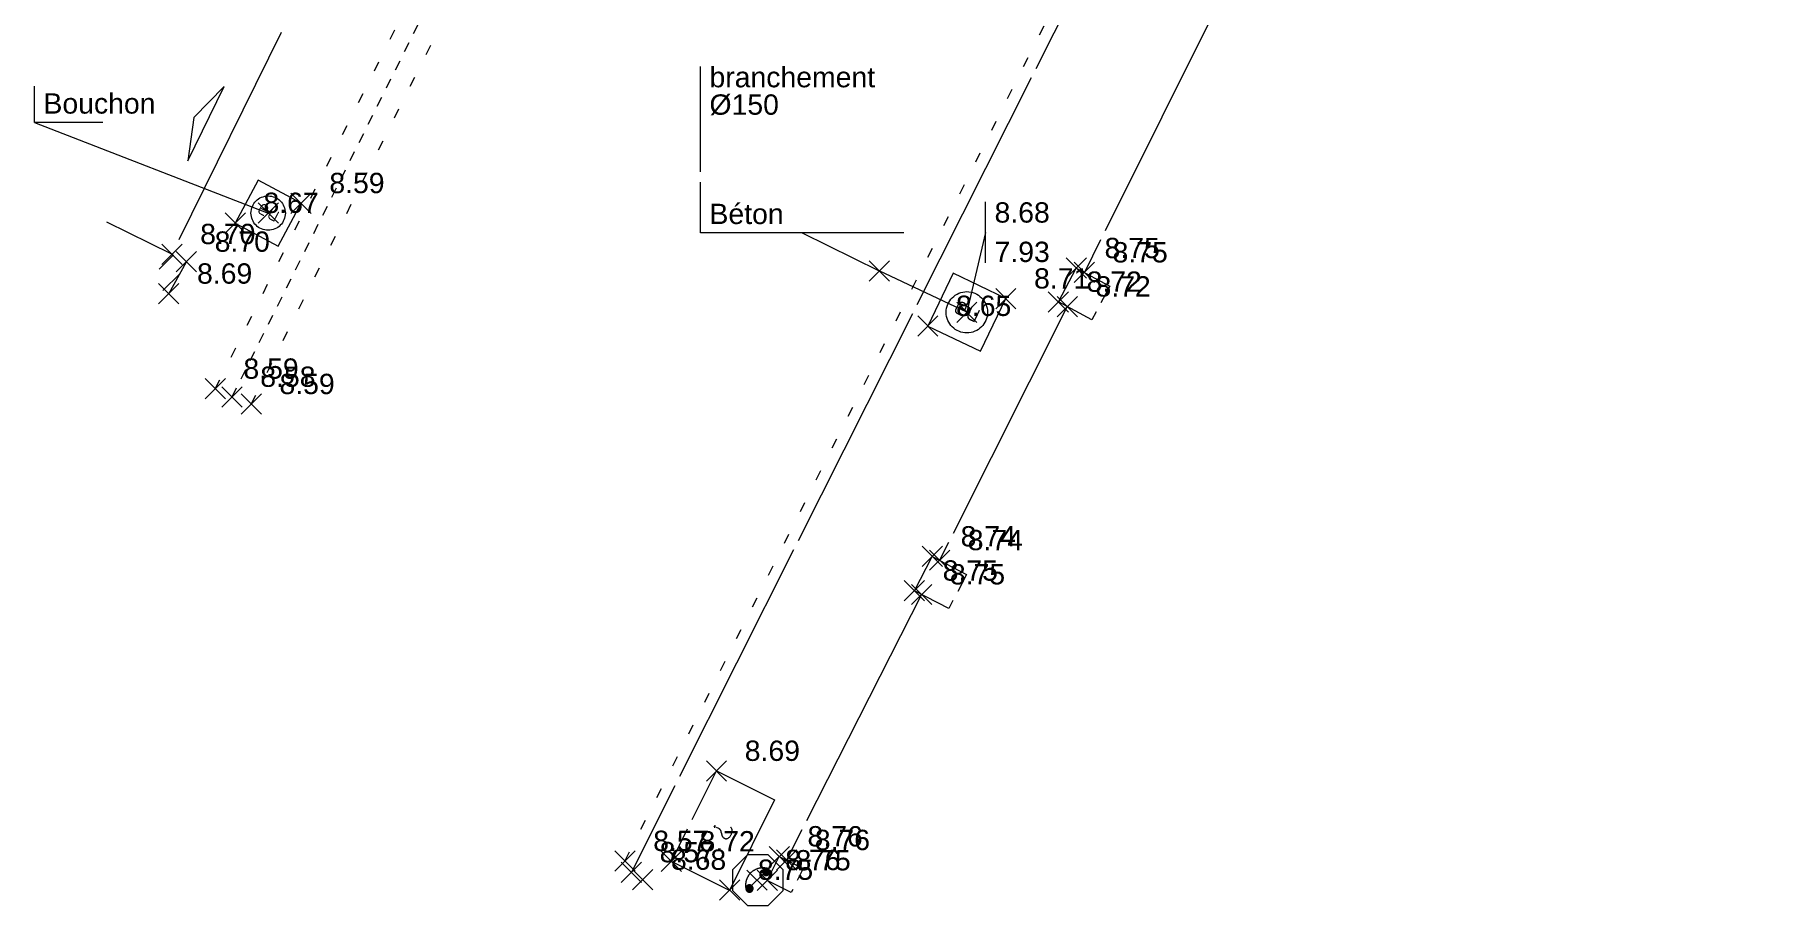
# Model space of a CAD drawing. Header units: metres. Extents: x 1232176 to 1232774, y 7198915 to 7199601.
# Drawn here: x 1232585.85 to 1232602.83, y 7199480.6 to 7199489.17 of the extents above; entities that cross this region are included whole.
import ezdxf
from ezdxf.enums import TextEntityAlignment as Align

# ---------------------------------------------------------------- set-up
doc = ezdxf.new("R2010")
doc.units = ezdxf.units.M
doc.header["$PDMODE"] = 3
doc.header["$PDSIZE"] = 0.1
for name, pattern in [('LL_0822', [2.5, 2.5, 0]), ('LL_0824', [0.35, 0.1, -0.25]), ('LL_0827', [0.2, 0.1, -0.1]), ('SL_1144', [2.5, 2.5, 0]), ('SL_1146', [2.5, 2.5, 0]), ('Socle_Continu', [2.5, 2.5, 0])]:
    doc.linetypes.add(name, pattern=pattern)
for name, color, linetype, lineweight, true_color in [('BATIM_SCS', 7, 'Socle_Continu', 13, 0xdf7fff), ('EAUUS_PSI', 7, 'Socle_Continu', 13, 0x7f3f00), ('EAUUS_SCI', 7, 'Socle_Continu', 13, 0x7f3f00), ('EAUUS_SCS', 7, 'Socle_Continu', 13, 0x7f3f00), ('EAUUS_SCT', 7, 'Socle_Continu', 13, 0x7f3f00)]:
    doc.layers.add(name, color=color, linetype=linetype, lineweight=lineweight, true_color=true_color)
for name, color, linetype, lineweight in [('CLOTH_SCS', 212, 'Socle_Continu', 13), ('CLOTU_SCS', 212, 'Socle_Continu', 13), ('INDET_SCS', 7, 'Socle_Continu', 13), ('SIGTA_SCI', 7, 'Socle_Continu', 13), ('SIGTO_SCI', 255, 'Socle_Continu', 13), ('TELEC_SCS', 3, 'Socle_Continu', 13), ('VOIRI_SCS', 7, 'Socle_Continu', 13)]:
    doc.layers.add(name, color=color, linetype=linetype, lineweight=lineweight)
doc.styles.add('Reseaux', font='arial.ttf')
doc.styles.get("Standard").update_dxf_attribs({"font": 'arial.ttf'})
doc.linetypes.add('CL_0181', pattern='A,3,-0.15,0.4,-0.381,["eu",Standard,S=0.254,R=0,X=-0.2,Y=-0.1],-0.381,0.4,-0.15', length=4.862)

# ---------------------------------------------------------------- blocks, each defined once
blk = doc.blocks.new('YP_1521')
at = {"layer": 'SIGTO_SCI', "color": 7, "linetype": 'Socle_Continu'}
blk.add_point((0, 0), dxfattribs=at)
at = {"layer": 'SIGTA_SCI', "linetype": 'Socle_Continu'}
blk.add_attdef('ALT', (0.278, 0.099), '', height=0.2, dxfattribs=at)
at = {"layer": 'SIGTA_SCI', "linetype": 'Socle_Continu', "flags": 9}
blk.add_attdef('CALQUE_ALT', (1.69, -1.18), '', height=0.2, dxfattribs=at)
at = {"layer": 'SIGTO_SCI', "linetype": 'Socle_Continu', "flags": 9}
for tag, p in [('ID', (1.69, 0.105)), ('NATURE', (1.69, -0.216)), ('FAMILLE', (1.69, -0.538)), ('CALQUE', (1.69, -0.859)), ('PCRS', (1.69, -1.823))]:
    blk.add_attdef(tag, p, '', height=0.2, dxfattribs=at)
blk = doc.blocks.new('IP_0641')
at = {"layer": 'TELEC_SCS', "linetype": 'Socle_Continu'}
h = blk.add_hatch(color=256, dxfattribs=at)
edge = h.paths.add_edge_path()
edge.add_ellipse((0.09, 0.082), major_axis=(0.0254, 0.0254), ratio=1, start_angle=269.1533, end_angle=449.1533, ccw=False)
edge.add_ellipse((0.09, 0.082), major_axis=(0.0254, 0.0254), ratio=1, start_angle=89.1533, end_angle=269.1533, ccw=False)
h = blk.add_hatch(color=256, dxfattribs=at)
edge = h.paths.add_edge_path()
edge.add_ellipse((-0.074, -0.082), major_axis=(0.0254, 0.0254), ratio=1, start_angle=269.0978, end_angle=449.0978, ccw=False)
edge.add_ellipse((-0.074, -0.082), major_axis=(0.0254, 0.0254), ratio=1, start_angle=89.0978, end_angle=269.0978, ccw=False)
at = {"layer": 'TELEC_SCS', "linetype": 'Socle_Continu', "flags": 128}
blk.add_lwpolyline([(0.109, -0.25), (0.257, -0.102), (0.257, 0.102), (0.109, 0.25), (-0.094, 0.25), (-0.243, 0.102), (-0.243, -0.102), (-0.094, -0.25)], close=True, dxfattribs=at)
at = {"layer": 'TELEC_SCS', "linetype": 'Socle_Continu'}
for points in [[(0.09, 0.118, 0.04668), (0.058, 0.121, 0.098491), (-0.007, 0.108, 0.098491), (-0.063, 0.071, 0.098491), (-0.1, 0.015, 0.098491), (-0.113, -0.05, 0.04668), (-0.11, -0.082, 0.098491)], [(0.065, 0.108, 0.003694), (0.065, 0.107, 0.098491), (0.057, 0.096, 0.098491), (0.054, 0.082, 0.098491), (0.057, 0.068, 0.098491), (0.065, 0.057, 0.098491), (0.076, 0.049, 0.098491), (0.09, 0.046, 0.098491), (0.104, 0.049, 0.094763), (0.115, 0.056, 0.098491)], [(0.115, 0.056, 0.003694), (0.115, 0.057, 0.098491), (0.123, 0.068, 0.098491), (0.126, 0.082, 0.098491), (0.123, 0.096, 0.098491), (0.115, 0.107, 0.098491), (0.104, 0.115, 0.098491), (0.09, 0.118, 0.098491), (0.076, 0.115, 0.094763), (0.065, 0.108, 0.098491)], [(-0.099, -0.056, 0.003937), (-0.1, -0.057, 0.098491), (-0.107, -0.068, 0.098491), (-0.11, -0.082, 0.098491), (-0.107, -0.096, 0.098491), (-0.1, -0.107, 0.098491), (-0.088, -0.115, 0.098491), (-0.074, -0.118, 0.098491), (-0.06, -0.115, 0.094518), (-0.049, -0.108, 0.098491)], [(-0.049, -0.108, 0.003937), (-0.049, -0.107, 0.098491), (-0.041, -0.096, 0.098491), (-0.038, -0.082, 0.098491), (-0.041, -0.068, 0.098491), (-0.049, -0.057, 0.098491), (-0.06, -0.049, 0.098491), (-0.074, -0.046, 0.098491), (-0.088, -0.049, 0.094518), (-0.099, -0.056, 0.098491)]]:
    blk.add_lwpolyline(points, format="xyb", dxfattribs=at)
at = {"layer": 'TELEC_SCS', "linetype": 'Socle_Continu', "flags": 9}
for tag, p in [('ID', (0.795, 0.57)), ('NATURE', (0.795, 0.248)), ('FAMILLE', (0.795, -0.073)), ('CALQUE', (0.795, -0.394)), ('PCRS', (0.795, -0.715))]:
    blk.add_attdef(tag, p, '', height=0.2, dxfattribs=at)
blk = doc.blocks.new('KP_0764')
at = {"layer": 'INDET_SCS', "linetype": 'Socle_Continu', "flags": 128}
blk.add_lwpolyline([(0, 1), (1, 1), (1, 0), (0, 0)], close=True, dxfattribs=at)
blk.add_lwpolyline([(0.437, 0.578, -1), (0.562, 0.578, -0.209077), (0.53, 0.497, 0.201083), (0.5, 0.426), (0.5, 0.391)], format="xyb", dxfattribs=at)
at = {"layer": 'INDET_SCS', "linetype": 'Socle_Continu'}
blk.add_lwpolyline([(0.494, 0.365, 0.098491), (0.493, 0.362, 0.098491), (0.492, 0.359, 0.098491), (0.493, 0.356, 0.098491), (0.494, 0.354, 0.098491), (0.497, 0.352, 0.098491), (0.5, 0.352, 0.098491), (0.503, 0.352, 0.098491), (0.506, 0.354, 0.098491), (0.507, 0.356, 0.098491), (0.508, 0.359, 0.098491), (0.507, 0.362, 0.098491), (0.506, 0.365, 0.098491), (0.503, 0.367, 0.098491), (0.5, 0.367, 0.098491), (0.497, 0.367, 0.098491)], format="xyb", close=True, dxfattribs=at)
blk.add_lwpolyline([(0.494, 0.365, 0.098491), (0.493, 0.362, 0.098491), (0.492, 0.359, 0.098491), (0.493, 0.356, 0.098491), (0.494, 0.354, 0.098491), (0.497, 0.352, 0.098491), (0.5, 0.352, 0.098491), (0.503, 0.352, 0.098491), (0.506, 0.354, 0.098491), (0.507, 0.356, 0.098491), (0.508, 0.359, 0.098491), (0.507, 0.362, 0.098491), (0.506, 0.365, 0.098491), (0.503, 0.367, 0.098491), (0.5, 0.367, 0.098491), (0.497, 0.367, 0.098491)], format="xyb", close=True, dxfattribs=at)
at = {"layer": 'INDET_SCS', "linetype": 'Socle_Continu', "flags": 9}
for tag, p in [('ID', (1.453, 0.86)), ('NATURE', (1.453, 0.539)), ('FAMILLE', (1.453, 0.218)), ('CALQUE', (1.453, -0.103)), ('PCRS', (1.453, -0.425))]:
    blk.add_attdef(tag, p, '', height=0.2, dxfattribs=at)
blk = doc.blocks.new('CP_0163')
at = {"layer": 'EAUUS_SCS', "linetype": 'Socle_Continu'}
blk.add_lwpolyline([(0, 0), (1, 0), (1, 1), (0, 1)], close=True, dxfattribs=at)
at = {"layer": 'EAUUS_SCS', "linetype": 'Socle_Continu', "const_width": 0.0235, "flags": 128}
for points in [[(0.45, 0.412), (0.362, 0.412, -0.405328), (0.31, 0.465), (0.31, 0.553, -0.999132), (0.45, 0.553), (0.45, 0.518), (0.327, 0.518)], [(0.538, 0.624), (0.538, 0.474, 0.410802), (0.6, 0.412), (0.679, 0.412), (0.679, 0.624)]]:
    blk.add_lwpolyline(points, format="xyb", dxfattribs=at)
at = {"layer": 'EAUUS_SCS', "linetype": 'Socle_Continu'}
blk.add_circle((0.5, 0.5), 0.353, dxfattribs=at)
at = {"layer": 'EAUUS_SCS', "linetype": 'Socle_Continu', "flags": 9}
for tag, p in [('ID', (1.381, 1.06)), ('NATURE', (1.381, 0.739)), ('FAMILLE', (1.381, 0.417)), ('CALQUE', (1.381, 0.096)), ('PCRS', (1.381, -0.225)), ('TYPE', (1.381, -0.546))]:
    blk.add_attdef(tag, p, '', height=0.2, dxfattribs=at)
blk = doc.blocks.new('SP_1161')
at = {"layer": 'CLOTU_SCS', "linetype": 'Socle_Continu'}
for p, q in [((0, 0), (0, 0.2745)), ((1, 0.2745), (1, 0)), ((0.5, 0.1545), (0.3438, 0.103)), ((0.6563, 0.103), (0.5, 0.1545)), ((0.3438, 0.103), (0.6563, 0.103)), ((0.0625, 0), (0.9375, 0))]:
    blk.add_line(p, q, dxfattribs=at)
at = {"layer": 'CLOTU_SCS', "linetype": 'Socle_Continu', "flags": 9}
for tag, p in [('ID', (1.3598, 0.3853)), ('NATURE', (1.3598, 0.0641)), ('FAMILLE', (1.3598, -0.2572)), ('CALQUE', (1.3598, -0.5785)), ('PCRS', (1.3598, -0.8998))]:
    blk.add_attdef(tag, p, '', height=0.2, dxfattribs=at)
blk = doc.blocks.new('RP_1126')
at = {"layer": 'BATIM_SCS', "linetype": 'Socle_Continu', "flags": 128}
blk.add_lwpolyline([(0, 0), (0, 1), (1, 1), (1, 0)], close=True, dxfattribs=at)
at = {"layer": 'BATIM_SCS', "linetype": 'Socle_Continu', "flags": 9}
for tag, p in [('ID', (1.409, 0.991)), ('NATURE', (1.409, 0.67)), ('FAMILLE', (1.409, 0.349)), ('CALQUE', (1.409, 0.028)), ('PCRS', (1.409, -0.294))]:
    blk.add_attdef(tag, p, '', height=0.2, dxfattribs=at)
blk = doc.blocks.new('*U90')
at = {"layer": 'EAUUS_SCI', "linetype": 'Socle_Continu'}
blk.add_line((-2.301, 0.892), (0, 0), dxfattribs=at)
at = {"layer": 'EAUUS_SCI', "linetype": 'Socle_Continu', "flags": 128}
blk.add_lwpolyline([(-1.628, 0.892), (-2.301, 0.892), (-2.301, 1.249)], dxfattribs=at)
at = {"layer": 'EAUUS_SCI', "linetype": 'Socle_Continu'}
blk.add_point((0, 0), dxfattribs=at)
blk.add_attdef('TXT', (-2.213, 0.979), '', height=0.2, dxfattribs=at)
at = {"layer": 'EAUUS_SCI', "linetype": 'Socle_Continu', "flags": 9}
for tag, p in [('ID', (1.967, 0.144)), ('NATURE', (1.967, -0.177)), ('FAMILLE', (1.967, -0.499)), ('CALQUE', (1.967, -0.82)), ('PCRS', (1.967, -1.141))]:
    blk.add_attdef(tag, p, '', height=0.2, dxfattribs=at)
blk = doc.blocks.new('*U92')
at = {"layer": 'EAUUS_PSI', "linetype": 'Socle_Continu'}
blk.add_line((0.183, 0.787), (0, 0), dxfattribs=at)
at = {"layer": 'EAUUS_PSI', "linetype": 'Socle_Continu', "flags": 128}
blk.add_lwpolyline([(0.183, 0.487), (0.183, 1.087)], dxfattribs=at)
at = {"layer": 'EAUUS_PSI', "linetype": 'Socle_Continu'}
blk.add_point((0, 0), dxfattribs=at)
for tag, p in [('TAMPON', (0.273, 0.983)), ('RADIER', (0.273, 0.595))]:
    blk.add_attdef(tag, text='', height=0.2, dxfattribs=at).set_placement(p, align=Align.MIDDLE_LEFT)
at = {"layer": 'EAUUS_PSI', "linetype": 'Socle_Continu', "style": 'Reseaux', "flags": 9}
for tag, p in [('ID', (2.525, 0.541)), ('NATURE', (2.525, 0.22))]:
    blk.add_attdef(tag, p, '', height=0.2, dxfattribs=at)
at = {"layer": 'EAUUS_PSI', "linetype": 'Socle_Continu', "flags": 9}
for tag, p in [('CALQUE', (1.975, 0.364)), ('FAMILLE', (2.525, -0.101))]:
    blk.add_attdef(tag, p, '', height=0.2, dxfattribs=at)
blk = doc.blocks.new('*U91')
at = {"layer": 'EAUUS_SCI', "linetype": 'Socle_Continu'}
blk.add_line((-0.76, 0.374), (0, 0), dxfattribs=at)
at = {"layer": 'EAUUS_SCI', "linetype": 'Socle_Continu', "flags": 128}
blk.add_lwpolyline([(0.24, 0.374), (-1.76, 0.374), (-1.76, 2.013)], dxfattribs=at)
at = {"layer": 'EAUUS_SCI', "linetype": 'Socle_Continu'}
blk.add_point((0, 0), dxfattribs=at)
for tag, p in [('TYPE', (-1.672, 1.808)), ('DIAM', (-1.672, 1.537)), ('NBR', (-1.672, 1.259)), ('LARG', (-1.672, 0.993)), ('HAUT', (-1.672, 0.727)), ('MATER', (-1.672, 0.462))]:
    blk.add_attdef(tag, p, '', height=0.2, dxfattribs=at)
at = {"layer": 'EAUUS_SCI', "linetype": 'Socle_Continu', "flags": 9}
for tag, p in [('ID', (2.47, 1.418)), ('NATURE', (2.47, 1.097)), ('FAMILLE', (2.47, 0.776)), ('CALQUE', (2.47, 0.454))]:
    blk.add_attdef(tag, p, '', height=0.2, dxfattribs=at)

msp = doc.modelspace()

# ---------------------------------------------------------------- hatches: boundary and pattern name
at = {"layer": 'CLOTH_SCS', "linetype": 'Socle_Continu'}
h = msp.add_hatch(dxfattribs=at)
h.set_pattern_fill('SL_1144', color=256, pattern_type=2)
h.set_pattern_definition([(45, (0, 0), (-0.1237436867076, 0.1237436867076), [])])
h.paths.add_polyline_path([(1232587.347, 7199486.935), (1232587.172, 7199487.032), (1232586.998, 7199486.718), (1232587.173, 7199486.621)])

# ---------------------------------------------------------------- linework, layer by layer
at = {"layer": 'CLOTU_SCS', "linetype": 'SL_1146'}
for points in [[(1232597.51, 7199489.478, 8.72), (1232596.188, 7199486.83, 8.75)], [(1232596.02, 7199486.494, 8.72), (1232594.763, 7199483.998, 8.74)], [(1232594.586, 7199483.66, 8.75), (1232593.256, 7199481.045, 8.76)]]:
    msp.add_polyline3d(points, dxfattribs=at)
at = {"layer": 'CLOTU_SCS', "linetype": 'SL_1144'}
msp.add_polyline3d([(1232587.173, 7199486.621, 8.69), (1232587.347, 7199486.935, 8.7)], dxfattribs=at)
at = {"layer": 'EAUUS_SCT', "linetype": 'CL_0181'}
msp.add_polyline3d([(1232595.031, 7199486.438, 7.93), (1232594.169, 7199486.846, 7.93)], dxfattribs=at)
at = {"layer": 'VOIRI_SCS', "linetype": 'LL_0824'}
for points in [[(1232587.631, 7199485.685, 8.59), (1232591.375, 7199493.166, 8.52), (1232595.381, 7199501.165, 8.46), (1232597.561, 7199505.513, 8.43), (1232600.653, 7199511.654, 8.38), (1232601.495, 7199513.523, 8.35)], [(1232587.985, 7199485.534, 8.59), (1232591.763, 7199493.084, 8.52), (1232595.774, 7199501.105, 8.46), (1232597.49, 7199504.507, 8.43), (1232600.245, 7199498.102, 8.47)], [(1232591.665, 7199481.036, 8.57), (1232596.355, 7199490.382, 8.51), (1232599.086, 7199495.867, 8.5), (1232600.239, 7199498.035, 8.46), (1232600.721, 7199498.64, 8.46), (1232601.363, 7199499.308, 8.47)]]:
    msp.add_polyline3d(points, dxfattribs=at)
at = {"layer": 'VOIRI_SCS', "linetype": 'LL_0827'}
msp.add_polyline3d([(1232587.796, 7199485.605, 8.58), (1232591.583, 7199493.184, 8.51), (1232595.6, 7199501.171, 8.45), (1232597.515, 7199505.041, 8.42), (1232600.792, 7199511.544, 8.36), (1232601.66, 7199513.438, 8.33)], dxfattribs=at)
at = {"layer": 'VOIRI_SCS', "linetype": 'LL_0822'}
msp.add_polyline3d([(1232602.961, 7199500.326, 8.508), (1232602.774, 7199500.228, 8.504), (1232602.59, 7199500.124, 8.5), (1232602.411, 7199500.014, 8.496), (1232602.234, 7199499.899, 8.492), (1232602.062, 7199499.778, 8.488), (1232601.894, 7199499.651, 8.484), (1232601.73, 7199499.518, 8.48), (1232601.557, 7199499.369, 8.476), (1232601.39, 7199499.213, 8.471), (1232601.228, 7199499.053, 8.467), (1232601.071, 7199498.886, 8.463), (1232600.92, 7199498.714, 8.459), (1232600.776, 7199498.537, 8.454), (1232600.637, 7199498.356, 8.45), (1232600.044, 7199497.457, 8.48), (1232596.833, 7199491.067, 8.5), (1232591.728, 7199480.926, 8.57)], dxfattribs=at)

# ---------------------------------------------------------------- block references
at = {"layer": 'BATIM_SCS', "linetype": 'Socle_Continu'}
for p, xscale, yscale, zscale, rotation in [((1232595.932, 7199486.541, 8.72), 0.3754945699005137, 0.3754945699005137, 0.8940346902393183, 331.9541979198712), ((1232594.515, 7199483.697, 8.75), 0.38089774737009, 0.38089774737009, 0.9068993985002141, 332.4562396695434), ((1232593.066, 7199480.845, 8.75), 0.2639432303276673, 0.2639432303276673, 0.628436262684922, 333.441744390633)]:
    msp.add_blockref('RP_1126', p, dxfattribs=dict(at, xscale=xscale, yscale=yscale, zscale=zscale, rotation=rotation))
at = {"layer": 'CLOTU_SCS', "linetype": 'Socle_Continu', "xscale": 2.601854908787958, "yscale": 2.601854908787958, "rotation": 63.72284093985508}
msp.add_blockref('SP_1161', (1232587.204, 7199487.01, 8.7), dxfattribs=at)
at = {"layer": 'EAUUS_PSI', "linetype": 'Socle_Continu'}
msp.add_blockref('*U92', (1232595.031, 7199486.438, 8.68), dxfattribs=at).add_auto_attribs({'TAMPON': '8.68', 'RADIER': '7.93'})
at = {"layer": 'EAUUS_SCI', "linetype": 'Socle_Continu'}
ref = msp.add_blockref('*U91', (1232594.169, 7199486.846), dxfattribs=at)
ref.add_attrib('TYPE', 'branchement', (1232592.497, 7199488.653), dxfattribs={"linetype": 'Socle_Continu', "height": 0.2})
ref.add_attrib('DIAM', 'Ø150', (1232592.497, 7199488.383), dxfattribs={"linetype": 'Socle_Continu', "height": 0.2})
ref.add_attrib('MATER', 'Béton', (1232592.497, 7199487.307), dxfattribs={"linetype": 'Socle_Continu', "height": 0.2})
msp.add_blockref('*U90', (1232588.152, 7199487.415), dxfattribs=at).add_auto_attribs({'TXT': 'Bouchon'})
at = {"layer": 'EAUUS_SCS', "linetype": 'Socle_Continu'}
for p, xscale, yscale, rotation in [((1232587.827, 7199487.317, 8.67), 0.4791619066422907, 0.4791619066422907, 331.7259373901549), ((1232594.647, 7199486.303, 8.65), 0.5757655307705463, 0.5757655307705463, 334.3752339435765)]:
    msp.add_blockref('CP_0163', p, dxfattribs=dict(at, xscale=xscale, yscale=yscale, rotation=rotation))
at = {"layer": 'INDET_SCS', "linetype": 'Socle_Continu', "xscale": 0.9955886538334292, "yscale": 0.6392450518500042, "rotation": 243.4866544516482}
msp.add_blockref('KP_0764', (1232592.566, 7199481.924, 8.69), dxfattribs=at)
at = {"layer": 'SIGTO_SCI', "linetype": 'Socle_Continu'}
ref = msp.add_blockref('YP_1521', (1232588.476, 7199487.512, 8.59), dxfattribs=at)
ref.add_attrib('ALT', '8.59', (1232588.754, 7199487.611, 8.59), dxfattribs={"layer": 'SIGTA_SCI', "linetype": 'Socle_Continu', "height": 0.2})
ref = msp.add_blockref('YP_1521', (1232587.827, 7199487.317, 8.67), dxfattribs=at)
ref.add_attrib('ALT', '8.67', (1232588.105, 7199487.416, 8.67), dxfattribs={"layer": 'SIGTA_SCI', "linetype": 'Socle_Continu', "height": 0.2})
ref = msp.add_blockref('YP_1521', (1232587.204, 7199487.01, 8.7), dxfattribs=at)
ref.add_attrib('ALT', '8.70', (1232587.482, 7199487.109, 8.7), dxfattribs={"layer": 'SIGTA_SCI', "linetype": 'Socle_Continu', "height": 0.2})
ref = msp.add_blockref('YP_1521', (1232587.347, 7199486.935, 8.7), dxfattribs=at)
ref.add_attrib('ALT', '8.70', (1232587.625, 7199487.034, 8.7), dxfattribs={"layer": 'SIGTA_SCI', "linetype": 'Socle_Continu', "height": 0.2})
ref = msp.add_blockref('YP_1521', (1232596.109, 7199486.873, 8.75), dxfattribs=at)
ref.add_attrib('ALT', '8.75', (1232596.387, 7199486.971, 8.75), dxfattribs={"layer": 'SIGTA_SCI', "linetype": 'Socle_Continu', "height": 0.2})
ref = msp.add_blockref('YP_1521', (1232596.188, 7199486.83, 8.75), dxfattribs=at)
ref.add_attrib('ALT', '8.75', (1232596.466, 7199486.929, 8.75), dxfattribs={"layer": 'SIGTA_SCI', "linetype": 'Socle_Continu', "height": 0.2})
ref = msp.add_blockref('YP_1521', (1232587.173, 7199486.621, 8.69), dxfattribs=at)
ref.add_attrib('ALT', '8.69', (1232587.451, 7199486.72, 8.69), dxfattribs={"layer": 'SIGTA_SCI', "linetype": 'Socle_Continu', "height": 0.2})
ref = msp.add_blockref('YP_1521', (1232595.415, 7199486.573, 8.71), dxfattribs=at)
ref.add_attrib('ALT', '8.71', (1232595.693, 7199486.672, 8.71), dxfattribs={"layer": 'SIGTA_SCI', "linetype": 'Socle_Continu', "height": 0.2})
ref = msp.add_blockref('YP_1521', (1232595.932, 7199486.541, 8.72), dxfattribs=at)
ref.add_attrib('ALT', '8.72', (1232596.21, 7199486.64, 8.72), dxfattribs={"layer": 'SIGTA_SCI', "linetype": 'Socle_Continu', "height": 0.2})
ref = msp.add_blockref('YP_1521', (1232596.02, 7199486.494, 8.72), dxfattribs=at)
ref.add_attrib('ALT', '8.72', (1232596.298, 7199486.593, 8.72), dxfattribs={"layer": 'SIGTA_SCI', "linetype": 'Socle_Continu', "height": 0.2})
ref = msp.add_blockref('YP_1521', (1232594.647, 7199486.303, 8.65), dxfattribs=at)
ref.add_attrib('ALT', '8.65', (1232594.925, 7199486.402, 8.65), dxfattribs={"layer": 'SIGTA_SCI', "linetype": 'Socle_Continu', "height": 0.2})
ref = msp.add_blockref('YP_1521', (1232587.631, 7199485.685, 8.59), dxfattribs=at)
ref.add_attrib('ALT', '8.59', (1232587.908, 7199485.784, 8.59), dxfattribs={"layer": 'SIGTA_SCI', "linetype": 'Socle_Continu', "height": 0.2})
ref = msp.add_blockref('YP_1521', (1232587.796, 7199485.605, 8.58), dxfattribs=at)
ref.add_attrib('ALT', '8.58', (1232588.074, 7199485.704, 8.58), dxfattribs={"layer": 'SIGTA_SCI', "linetype": 'Socle_Continu', "height": 0.2})
ref = msp.add_blockref('YP_1521', (1232587.985, 7199485.534, 8.59), dxfattribs=at)
ref.add_attrib('ALT', '8.59', (1232588.263, 7199485.633, 8.59), dxfattribs={"layer": 'SIGTA_SCI', "linetype": 'Socle_Continu', "height": 0.2})
ref = msp.add_blockref('YP_1521', (1232594.692, 7199484.035, 8.74), dxfattribs=at)
ref.add_attrib('ALT', '8.74', (1232594.97, 7199484.133, 8.74), dxfattribs={"layer": 'SIGTA_SCI', "linetype": 'Socle_Continu', "height": 0.2})
ref = msp.add_blockref('YP_1521', (1232594.763, 7199483.998, 8.74), dxfattribs=at)
ref.add_attrib('ALT', '8.74', (1232595.04, 7199484.096, 8.74), dxfattribs={"layer": 'SIGTA_SCI', "linetype": 'Socle_Continu', "height": 0.2})
ref = msp.add_blockref('YP_1521', (1232594.515, 7199483.697, 8.75), dxfattribs=at)
ref.add_attrib('ALT', '8.75', (1232594.793, 7199483.796, 8.75), dxfattribs={"layer": 'SIGTA_SCI', "linetype": 'Socle_Continu', "height": 0.2})
ref = msp.add_blockref('YP_1521', (1232594.586, 7199483.66, 8.75), dxfattribs=at)
ref.add_attrib('ALT', '8.75', (1232594.864, 7199483.759, 8.75), dxfattribs={"layer": 'SIGTA_SCI', "linetype": 'Socle_Continu', "height": 0.2})
ref = msp.add_blockref('YP_1521', (1232592.566, 7199481.924, 8.69), dxfattribs=at)
ref.add_attrib('ALT', '8.69', (1232592.844, 7199482.022, 8.69), dxfattribs={"layer": 'SIGTA_SCI', "linetype": 'Socle_Continu', "height": 0.2})
ref = msp.add_blockref('YP_1521', (1232593.184, 7199481.081, 8.76), dxfattribs=at)
ref.add_attrib('ALT', '8.76', (1232593.462, 7199481.18, 8.76), dxfattribs={"layer": 'SIGTA_SCI', "linetype": 'Socle_Continu', "height": 0.2})
ref = msp.add_blockref('YP_1521', (1232591.665, 7199481.036, 8.57), dxfattribs=at)
ref.add_attrib('ALT', '8.57', (1232591.943, 7199481.135, 8.57), dxfattribs={"layer": 'SIGTA_SCI', "linetype": 'Socle_Continu', "height": 0.2})
ref = msp.add_blockref('YP_1521', (1232591.728, 7199480.926, 8.57), dxfattribs=at)
ref.add_attrib('ALT', '8.57', (1232592.006, 7199481.024, 8.57), dxfattribs={"layer": 'SIGTA_SCI', "linetype": 'Socle_Continu', "height": 0.2})
ref = msp.add_blockref('YP_1521', (1232592.122, 7199481.033, 8.72), dxfattribs=at)
ref.add_attrib('ALT', '8.72', (1232592.399, 7199481.131, 8.72), dxfattribs={"layer": 'SIGTA_SCI', "linetype": 'Socle_Continu', "height": 0.2})
ref = msp.add_blockref('YP_1521', (1232593.256, 7199481.045, 8.76), dxfattribs=at)
ref.add_attrib('ALT', '8.76', (1232593.534, 7199481.144, 8.76), dxfattribs={"layer": 'SIGTA_SCI', "linetype": 'Socle_Continu', "height": 0.2})
ref = msp.add_blockref('YP_1521', (1232591.84, 7199480.852, 8.68), dxfattribs=at)
ref.add_attrib('ALT', '8.68', (1232592.118, 7199480.95, 8.68), dxfattribs={"layer": 'SIGTA_SCI', "linetype": 'Socle_Continu', "height": 0.2})
ref = msp.add_blockref('YP_1521', (1232592.696, 7199480.752, 8.75), dxfattribs=at)
ref.add_attrib('ALT', '8.75', (1232592.974, 7199480.851, 8.75), dxfattribs={"layer": 'SIGTA_SCI', "linetype": 'Socle_Continu', "height": 0.2})
ref = msp.add_blockref('YP_1521', (1232592.965, 7199480.848, 8.76), dxfattribs=at)
ref.add_attrib('ALT', '8.76', (1232593.243, 7199480.947, 8.76), dxfattribs={"layer": 'SIGTA_SCI', "linetype": 'Socle_Continu', "height": 0.2})
ref = msp.add_blockref('YP_1521', (1232593.066, 7199480.845, 8.75), dxfattribs=at)
ref.add_attrib('ALT', '8.75', (1232593.344, 7199480.944, 8.75), dxfattribs={"layer": 'SIGTA_SCI', "linetype": 'Socle_Continu', "height": 0.2})
at = {"layer": 'TELEC_SCS', "linetype": 'Socle_Continu'}
msp.add_blockref('IP_0641', (1232592.965, 7199480.848, 8.76), dxfattribs=at)

doc.saveas('drawing.dxf')
